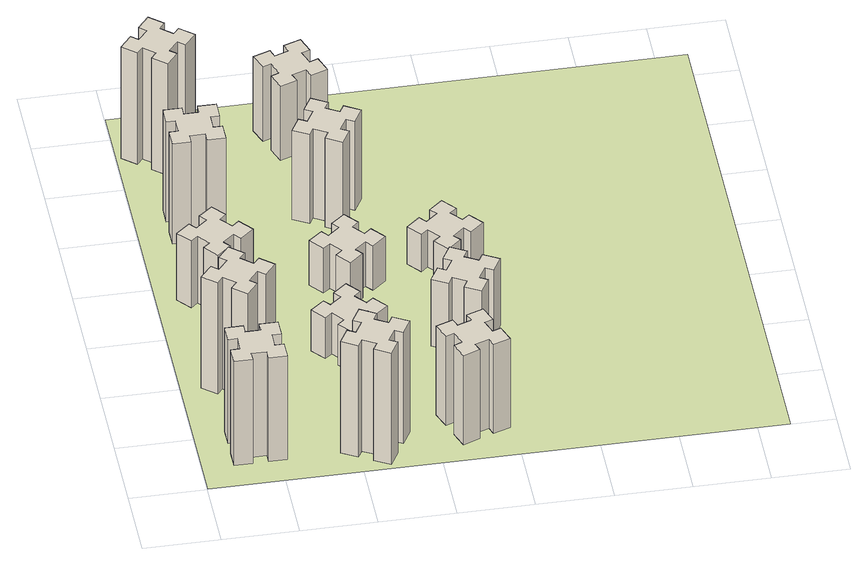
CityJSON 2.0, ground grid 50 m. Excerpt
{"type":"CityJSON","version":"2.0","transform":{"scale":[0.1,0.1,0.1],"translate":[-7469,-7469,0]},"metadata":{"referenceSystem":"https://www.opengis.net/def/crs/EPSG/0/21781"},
"CityObjects":{
"building1":{"type":"Building","attributes":{"class":"1000","function":"1000","usage":"1000","yearOfConstruction":2016,"roofType":"1000","measuredHeight":84,"storeysAboveGround":30,"storeysBelowGround":0},"geometry":[{"type":"Solid","lod":"1","boundaries":[[[[0,1,2,3,4,5,6,7,8,9,10,11,12,13,14,15,16,17,18,19]],[[17,16,20,21]],[[16,15,22,20]],[[15,14,23,22]],[[14,13,24,23]],[[13,12,25,24]],[[12,11,26,25]],[[11,10,27,26]],[[10,9,28,27]],[[9,8,29,28]],[[8,7,30,29]],[[7,6,31,30]],[[6,5,32,31]],[[5,4,33,32]],[[4,3,34,33]],[[3,2,35,34]],[[2,1,36,35]],[[1,0,37,36]],[[0,19,38,37]],[[19,18,39,38]],[[18,17,21,39]],[[24,25,26,27,28,29,30,31,32,33,34,35,36,37,38,39,21,20,22,23]]]]}]},
"building2":{"type":"Building","attributes":{"class":"1000","function":"1000","usage":"1000","yearOfConstruction":2016,"roofType":"1000","measuredHeight":90,"storeysAboveGround":30,"storeysBelowGround":0},"geometry":[{"type":"Solid","lod":"1","boundaries":[[[[40,41,42,43,44,45,46,47,48,49,50,51,52,53,54,55,56,57,58,59]],[[57,56,60,61]],[[56,55,62,60]],[[55,54,63,62]],[[54,53,64,63]],[[53,52,65,64]],[[52,51,66,65]],[[51,50,67,66]],[[50,49,68,67]],[[49,48,69,68]],[[48,47,70,69]],[[47,46,71,70]],[[46,45,72,71]],[[45,44,73,72]],[[44,43,74,73]],[[43,42,75,74]],[[42,41,76,75]],[[41,40,77,76]],[[40,59,78,77]],[[59,58,79,78]],[[58,57,61,79]],[[64,65,66,67,68,69,70,71,72,73,74,75,76,77,78,79,61,60,62,63]]]]}]},
"building3":{"type":"Building","attributes":{"class":"1000","function":"1000","usage":"1000","yearOfConstruction":2016,"roofType":"1000","measuredHeight":54,"storeysAboveGround":30,"storeysBelowGround":0},"geometry":[{"type":"Solid","lod":"1","boundaries":[[[[80,81,82,83,84,85,86,87,88,89,90,91,92,93,94,95,96,97,98,99]],[[97,96,100,101]],[[96,95,102,100]],[[95,94,103,102]],[[94,93,104,103]],[[93,92,105,104]],[[92,91,106,105]],[[91,90,107,106]],[[90,89,108,107]],[[89,88,109,108]],[[88,87,110,109]],[[87,86,111,110]],[[86,85,112,111]],[[85,84,113,112]],[[84,83,114,113]],[[83,82,115,114]],[[82,81,116,115]],[[81,80,117,116]],[[80,99,118,117]],[[99,98,119,118]],[[98,97,101,119]],[[104,105,106,107,108,109,110,111,112,113,114,115,116,117,118,119,101,100,102,103]]]]}]},
"building4":{"type":"Building","attributes":{"class":"1000","function":"1000","usage":"1000","yearOfConstruction":2016,"roofType":"1000","measuredHeight":81,"storeysAboveGround":30,"storeysBelowGround":0},"geometry":[{"type":"Solid","lod":"1","boundaries":[[[[120,121,122,123,124,125,126,127,128,129,130,131,132,133,134,135,136,137,138,139]],[[137,136,140,141]],[[136,135,142,140]],[[135,134,143,142]],[[134,133,144,143]],[[133,132,145,144]],[[132,131,146,145]],[[131,130,147,146]],[[130,129,148,147]],[[129,128,149,148]],[[128,127,150,149]],[[127,126,151,150]],[[126,125,152,151]],[[125,124,153,152]],[[124,123,154,153]],[[123,122,155,154]],[[122,121,156,155]],[[121,120,157,156]],[[120,139,158,157]],[[139,138,159,158]],[[138,137,141,159]],[[144,145,146,147,148,149,150,151,152,153,154,155,156,157,158,159,141,140,142,143]]]]}]},
"building5":{"type":"Building","attributes":{"class":"1000","function":"1000","usage":"1000","yearOfConstruction":2016,"roofType":"1000","measuredHeight":90,"storeysAboveGround":30,"storeysBelowGround":0},"geometry":[{"type":"Solid","lod":"1","boundaries":[[[[160,161,162,163,164,165,166,167,168,169,170,171,172,173,174,175,176,177,178,179]],[[177,176,180,181]],[[176,175,182,180]],[[175,174,183,182]],[[174,173,184,183]],[[173,172,185,184]],[[172,171,186,185]],[[171,170,187,186]],[[170,169,188,187]],[[169,168,189,188]],[[168,167,190,189]],[[167,166,191,190]],[[166,165,192,191]],[[165,164,193,192]],[[164,163,194,193]],[[163,162,195,194]],[[162,161,196,195]],[[161,160,197,196]],[[160,179,198,197]],[[179,178,199,198]],[[178,177,181,199]],[[184,185,186,187,188,189,190,191,192,193,194,195,196,197,198,199,181,180,182,183]]]]}]},
"building6":{"type":"Building","attributes":{"class":"1000","function":"1000","usage":"1000","yearOfConstruction":2016,"roofType":"1000","measuredHeight":90,"storeysAboveGround":30,"storeysBelowGround":0},"geometry":[{"type":"Solid","lod":"1","boundaries":[[[[200,201,202,203,204,205,206,207,208,209,210,211,212,213,214,215,216,217,218,219]],[[217,216,220,221]],[[216,215,222,220]],[[215,214,223,222]],[[214,213,224,223]],[[213,212,225,224]],[[212,211,226,225]],[[211,210,227,226]],[[210,209,228,227]],[[209,208,229,228]],[[208,207,230,229]],[[207,206,231,230]],[[206,205,232,231]],[[205,204,233,232]],[[204,203,234,233]],[[203,202,235,234]],[[202,201,236,235]],[[201,200,237,236]],[[200,219,238,237]],[[219,218,239,238]],[[218,217,221,239]],[[224,225,226,227,228,229,230,231,232,233,234,235,236,237,238,239,221,220,222,223]]]]}]},
"building7":{"type":"Building","attributes":{"class":"1000","function":"1000","usage":"1000","yearOfConstruction":2016,"roofType":"1000","measuredHeight":33,"storeysAboveGround":30,"storeysBelowGround":0},"geometry":[{"type":"Solid","lod":"1","boundaries":[[[[240,241,242,243,244,245,246,247,248,249,250,251,252,253,254,255,256,257,258,259]],[[257,256,260,261]],[[256,255,262,260]],[[255,254,263,262]],[[254,253,264,263]],[[253,252,265,264]],[[252,251,266,265]],[[251,250,267,266]],[[250,249,268,267]],[[249,248,269,268]],[[248,247,270,269]],[[247,246,271,270]],[[246,245,272,271]],[[245,244,273,272]],[[244,243,274,273]],[[243,242,275,274]],[[242,241,276,275]],[[241,240,277,276]],[[240,259,278,277]],[[259,258,279,278]],[[258,257,261,279]],[[264,265,266,267,268,269,270,271,272,273,274,275,276,277,278,279,261,260,262,263]]]]}]},
"building8":{"type":"Building","attributes":{"class":"1000","function":"1000","usage":"1000","yearOfConstruction":2016,"roofType":"1000","measuredHeight":36,"storeysAboveGround":30,"storeysBelowGround":0},"geometry":[{"type":"Solid","lod":"1","boundaries":[[[[280,281,282,283,284,285,286,287,288,289,290,291,292,293,294,295,296,297,298,299]],[[297,296,300,301]],[[296,295,302,300]],[[295,294,303,302]],[[294,293,304,303]],[[293,292,305,304]],[[292,291,306,305]],[[291,290,307,306]],[[290,289,308,307]],[[289,288,309,308]],[[288,287,310,309]],[[287,286,311,310]],[[286,285,312,311]],[[285,284,313,312]],[[284,283,314,313]],[[283,282,315,314]],[[282,281,316,315]],[[281,280,317,316]],[[280,299,318,317]],[[299,298,319,318]],[[298,297,301,319]],[[304,305,306,307,308,309,310,311,312,313,314,315,316,317,318,319,301,300,302,303]]]]}]},
"building9":{"type":"Building","attributes":{"class":"1000","function":"1000","usage":"1000","yearOfConstruction":2016,"roofType":"1000","measuredHeight":72,"storeysAboveGround":30,"storeysBelowGround":0},"geometry":[{"type":"Solid","lod":"1","boundaries":[[[[320,321,322,323,324,325,326,327,328,329,330,331,332,333,334,335,336,337,338,339]],[[337,336,340,341]],[[336,335,342,340]],[[335,334,343,342]],[[334,333,344,343]],[[333,332,345,344]],[[332,331,346,345]],[[331,330,347,346]],[[330,329,348,347]],[[329,328,349,348]],[[328,327,350,349]],[[327,326,351,350]],[[326,325,352,351]],[[325,324,353,352]],[[324,323,354,353]],[[323,322,355,354]],[[322,321,356,355]],[[321,320,357,356]],[[320,339,358,357]],[[339,338,359,358]],[[338,337,341,359]],[[344,345,346,347,348,349,350,351,352,353,354,355,356,357,358,359,341,340,342,343]]]]}]},
"building10":{"type":"Building","attributes":{"class":"1000","function":"1000","usage":"1000","yearOfConstruction":2016,"roofType":"1000","measuredHeight":72,"storeysAboveGround":30,"storeysBelowGround":0},"geometry":[{"type":"Solid","lod":"1","boundaries":[[[[360,361,362,363,364,365,366,367,368,369,370,371,372,373,374,375,376,377,378,379]],[[377,376,380,381]],[[376,375,382,380]],[[375,374,383,382]],[[374,373,384,383]],[[373,372,385,384]],[[372,371,386,385]],[[371,370,387,386]],[[370,369,388,387]],[[369,368,389,388]],[[368,367,390,389]],[[367,366,391,390]],[[366,365,392,391]],[[365,364,393,392]],[[364,363,394,393]],[[363,362,395,394]],[[362,361,396,395]],[[361,360,397,396]],[[360,379,398,397]],[[379,378,399,398]],[[378,377,381,399]],[[384,385,386,387,388,389,390,391,392,393,394,395,396,397,398,399,381,380,382,383]]]]}]},
"building11":{"type":"Building","attributes":{"class":"1000","function":"1000","usage":"1000","yearOfConstruction":2016,"roofType":"1000","measuredHeight":60,"storeysAboveGround":30,"storeysBelowGround":0},"geometry":[{"type":"Solid","lod":"1","boundaries":[[[[400,401,402,403,404,405,406,407,408,409,410,411,412,413,414,415,416,417,418,419]],[[417,416,420,421]],[[416,415,422,420]],[[415,414,423,422]],[[414,413,424,423]],[[413,412,425,424]],[[412,411,426,425]],[[411,410,427,426]],[[410,409,428,427]],[[409,408,429,428]],[[408,407,430,429]],[[407,406,431,430]],[[406,405,432,431]],[[405,404,433,432]],[[404,403,434,433]],[[403,402,435,434]],[[402,401,436,435]],[[401,400,437,436]],[[400,419,438,437]],[[419,418,439,438]],[[418,417,421,439]],[[424,425,426,427,428,429,430,431,432,433,434,435,436,437,438,439,421,420,422,423]]]]}]},
"building12":{"type":"Building","attributes":{"class":"1000","function":"1000","usage":"1000","yearOfConstruction":2016,"roofType":"1000","measuredHeight":54,"storeysAboveGround":30,"storeysBelowGround":0},"geometry":[{"type":"Solid","lod":"1","boundaries":[[[[440,441,442,443,444,445,446,447,448,449,450,451,452,453,454,455,456,457,458,459]],[[457,456,460,461]],[[456,455,462,460]],[[455,454,463,462]],[[454,453,464,463]],[[453,452,465,464]],[[452,451,466,465]],[[451,450,467,466]],[[450,449,468,467]],[[449,448,469,468]],[[448,447,470,469]],[[447,446,471,470]],[[446,445,472,471]],[[445,444,473,472]],[[444,443,474,473]],[[443,442,475,474]],[[442,441,476,475]],[[441,440,477,476]],[[440,459,478,477]],[[459,458,479,478]],[[458,457,461,479]],[[464,465,466,467,468,469,470,471,472,473,474,475,476,477,478,479,461,460,462,463]]]]}]},
"building13":{"type":"Building","attributes":{"class":"1000","function":"1000","usage":"1000","yearOfConstruction":2016,"roofType":"1000","measuredHeight":30,"storeysAboveGround":30,"storeysBelowGround":0},"geometry":[{"type":"Solid","lod":"1","boundaries":[[[[480,481,482,483,484,485,486,487,488,489,490,491,492,493,494,495,496,497,498,499]],[[497,496,500,501]],[[496,495,502,500]],[[495,494,503,502]],[[494,493,504,503]],[[493,492,505,504]],[[492,491,506,505]],[[491,490,507,506]],[[490,489,508,507]],[[489,488,509,508]],[[488,487,510,509]],[[487,486,511,510]],[[486,485,512,511]],[[485,484,513,512]],[[484,483,514,513]],[[483,482,515,514]],[[482,481,516,515]],[[481,480,517,516]],[[480,499,518,517]],[[499,498,519,518]],[[498,497,501,519]],[[504,505,506,507,508,509,510,511,512,513,514,515,516,517,518,519,501,500,502,503]]]]}]},
"landuse1":{"type":"LandUse","attributes":{"name":"plot1","function":"1010"},"geometry":[{"type":"MultiSurface","lod":"1","boundaries":[[[520,521,522,523]]]}]}
},
"vertices":[
[265,425,0],[265,325,0],[205,325,0],[205,205,0],[325,205,0],[325,265,0],[425,265,0],[425,205,0],[545,205,0],[545,325,0],[485,325,0],[485,425,0],[545,425,0],[545,545,0],[425,545,0],[425,485,0],[325,485,0],[325,545,0],[205,545,0],[205,425,0],[325,485,840],[325,545,840],[425,485,840],[425,545,840],[545,545,840],[545,425,840],[485,425,840],[485,325,840],[545,325,840],[545,205,840],[425,205,840],[425,265,840],[325,265,840],[325,205,840],[205,205,840],[205,325,840],[265,325,840],[265,425,840],[205,425,840],[205,545,840],
[484,1067,0],[408,1132,0],[446,1178,0],[354,1255,0],[277,1163,0],[323,1124,0],[259,1048,0],[213,1086,0],[136,994,0],[228,917,0],[266,963,0],[343,899,0],[304,853,0],[396,776,0],[473,868,0],[427,906,0],[492,983,0],[538,944,0],[615,1036,0],[523,1113,0],[492,983,900],[538,944,900],[427,906,900],[473,868,900],[396,776,900],[304,853,900],[343,899,900],[266,963,900],[228,917,900],[136,994,900],[213,1086,900],[259,1048,900],[323,1124,900],[277,1163,900],[354,1255,900],[446,1178,900],[408,1132,900],[484,1067,900],[523,1113,900],[615,1036,900],
[492,1888,0],[427,1964,0],[473,2003,0],[396,2095,0],[304,2018,0],[343,1972,0],[266,1907,0],[228,1953,0],[136,1876,0],[213,1784,0],[259,1823,0],[323,1746,0],[277,1708,0],[354,1616,0],[446,1693,0],[408,1739,0],[484,1803,0],[523,1757,0],[615,1834,0],[538,1926,0],[484,1803,540],[523,1757,540],[408,1739,540],[446,1693,540],[354,1616,540],[277,1708,540],[323,1746,540],[259,1823,540],[213,1784,540],[136,1876,540],[228,1953,540],[266,1907,540],[343,1972,540],[304,2018,540],[396,2095,540],[473,2003,540],[427,1964,540],[492,1888,540],[538,1926,540],[615,1834,540],
[485,2545,0],[485,2645,0],[545,2645,0],[545,2765,0],[425,2765,0],[425,2705,0],[325,2705,0],[325,2765,0],[205,2765,0],[205,2645,0],[265,2645,0],[265,2545,0],[205,2545,0],[205,2425,0],[325,2425,0],[325,2485,0],[425,2485,0],[425,2425,0],[545,2425,0],[545,2545,0],[425,2485,810],[425,2425,810],[325,2485,810],[325,2425,810],[205,2425,810],[205,2545,810],[265,2545,810],[265,2645,810],[205,2645,810],[205,2765,810],[325,2765,810],[325,2705,810],[425,2705,810],[425,2765,810],[545,2765,810],[545,2645,810],[485,2645,810],[485,2545,810],[545,2545,810],[545,2425,810],
[1214,346,0],[1127,396,0],[1157,448,0],[1053,508,0],[993,404,0],[1045,374,0],[995,287,0],[943,317,0],[883,213,0],[987,153,0],[1017,205,0],[1104,155,0],[1074,103,0],[1178,43,0],[1238,147,0],[1186,177,0],[1236,264,0],[1288,234,0],[1348,338,0],[1244,398,0],[1236,264,900],[1288,234,900],[1186,177,900],[1238,147,900],[1178,43,900],[1074,103,900],[1104,155,900],[1017,205,900],[987,153,900],[883,213,900],[943,317,900],[995,287,900],[1045,374,900],[993,404,900],[1053,508,900],[1157,448,900],[1127,396,900],[1214,346,900],[1244,398,900],[1348,338,900],
[384,3387,0],[308,3452,0],[346,3498,0],[254,3575,0],[177,3483,0],[223,3444,0],[159,3368,0],[113,3406,0],[36,3314,0],[128,3237,0],[166,3283,0],[243,3219,0],[204,3173,0],[296,3096,0],[373,3188,0],[327,3226,0],[392,3303,0],[438,3264,0],[515,3356,0],[423,3433,0],[392,3303,900],[438,3264,900],[327,3226,900],[373,3188,900],[296,3096,900],[204,3173,900],[243,3219,900],[166,3283,900],[128,3237,900],[36,3314,900],[113,3406,900],[159,3368,900],[223,3444,900],[177,3483,900],[254,3575,900],[346,3498,900],[308,3452,900],[384,3387,900],[423,3433,900],[515,3356,900],
[1083,1332,0],[1006,1267,0],[968,1313,0],[876,1236,0],[953,1144,0],[999,1183,0],[1063,1106,0],[1017,1068,0],[1094,976,0],[1186,1053,0],[1148,1099,0],[1224,1163,0],[1263,1117,0],[1355,1194,0],[1278,1286,0],[1232,1248,0],[1167,1324,0],[1213,1363,0],[1136,1455,0],[1044,1378,0],[1167,1324,330],[1213,1363,330],[1232,1248,330],[1278,1286,330],[1355,1194,330],[1263,1117,330],[1224,1163,330],[1148,1099,330],[1186,1053,330],[1094,976,330],[1017,1068,330],[1063,1106,330],[999,1183,330],[953,1144,330],[876,1236,330],[968,1313,330],[1006,1267,330],[1083,1332,330],[1044,1378,330],[1136,1455,330],
[1183,1972,0],[1106,1907,0],[1068,1953,0],[976,1876,0],[1053,1784,0],[1099,1823,0],[1163,1746,0],[1117,1708,0],[1194,1616,0],[1286,1693,0],[1248,1739,0],[1324,1803,0],[1363,1757,0],[1455,1834,0],[1378,1926,0],[1332,1888,0],[1267,1964,0],[1313,2003,0],[1236,2095,0],[1144,2018,0],[1267,1964,360],[1313,2003,360],[1332,1888,360],[1378,1926,360],[1455,1834,360],[1363,1757,360],[1324,1803,360],[1248,1739,360],[1286,1693,360],[1194,1616,360],[1117,1708,360],[1163,1746,360],[1099,1823,360],[1053,1784,360],[976,1876,360],[1068,1953,360],[1106,1907,360],[1183,1972,360],[1144,2018,360],[1236,2095,360],
[1765,496,0],[1671,462,0],[1650,518,0],[1537,477,0],[1579,364,0],[1635,385,0],[1669,291,0],[1613,270,0],[1654,157,0],[1767,199,0],[1746,255,0],[1840,289,0],[1860,233,0],[1973,274,0],[1932,387,0],[1876,366,0],[1842,460,0],[1898,480,0],[1857,593,0],[1744,552,0],[1842,460,720],[1898,480,720],[1876,366,720],[1932,387,720],[1973,274,720],[1860,233,720],[1840,289,720],[1746,255,720],[1767,199,720],[1654,157,720],[1613,270,720],[1669,291,720],[1635,385,720],[1579,364,720],[1537,477,720],[1650,518,720],[1671,462,720],[1765,496,720],[1744,552,720],[1857,593,720],
[1314,2666,0],[1227,2716,0],[1257,2768,0],[1153,2828,0],[1093,2724,0],[1145,2694,0],[1095,2607,0],[1043,2637,0],[983,2533,0],[1087,2473,0],[1117,2525,0],[1204,2475,0],[1174,2423,0],[1278,2363,0],[1338,2467,0],[1286,2497,0],[1336,2584,0],[1388,2554,0],[1448,2658,0],[1344,2718,0],[1336,2584,720],[1388,2554,720],[1286,2497,720],[1338,2467,720],[1278,2363,720],[1174,2423,720],[1204,2475,720],[1117,2525,720],[1087,2473,720],[983,2533,720],[1043,2637,720],[1095,2607,720],[1145,2694,720],[1093,2724,720],[1153,2828,720],[1257,2768,720],[1227,2716,720],[1314,2666,720],[1344,2718,720],[1448,2658,720],
[1125,3456,0],[1031,3422,0],[1010,3478,0],[897,3437,0],[939,3324,0],[995,3345,0],[1029,3251,0],[973,3230,0],[1014,3117,0],[1127,3159,0],[1106,3215,0],[1200,3249,0],[1220,3193,0],[1333,3234,0],[1292,3347,0],[1236,3326,0],[1202,3420,0],[1258,3440,0],[1217,3553,0],[1104,3512,0],[1202,3420,600],[1258,3440,600],[1236,3326,600],[1292,3347,600],[1333,3234,600],[1220,3193,600],[1200,3249,600],[1106,3215,600],[1127,3159,600],[1014,3117,600],[973,3230,600],[1029,3251,600],[995,3345,600],[939,3324,600],[897,3437,600],[1010,3478,600],[1031,3422,600],[1125,3456,600],[1104,3512,600],[1217,3553,600],
[1954,1286,0],[1867,1336,0],[1897,1388,0],[1793,1448,0],[1733,1344,0],[1785,1314,0],[1735,1227,0],[1683,1257,0],[1623,1153,0],[1727,1093,0],[1757,1145,0],[1844,1095,0],[1814,1043,0],[1918,983,0],[1978,1087,0],[1926,1117,0],[1976,1204,0],[2028,1174,0],[2088,1278,0],[1984,1338,0],[1976,1204,540],[2028,1174,540],[1926,1117,540],[1978,1087,540],[1918,983,540],[1814,1043,540],[1844,1095,540],[1757,1145,540],[1727,1093,540],[1623,1153,540],[1683,1257,540],[1735,1227,540],[1785,1314,540],[1733,1344,540],[1793,1448,540],[1897,1388,540],[1867,1336,540],[1954,1286,540],[1984,1338,540],[2088,1278,540],
[1972,1988,0],[1907,2064,0],[1953,2103,0],[1876,2195,0],[1784,2118,0],[1823,2072,0],[1746,2007,0],[1708,2053,0],[1616,1976,0],[1693,1884,0],[1739,1923,0],[1803,1846,0],[1757,1808,0],[1834,1716,0],[1926,1793,0],[1888,1839,0],[1964,1903,0],[2003,1857,0],[2095,1934,0],[2018,2026,0],[1964,1903,300],[2003,1857,300],[1888,1839,300],[1926,1793,300],[1834,1716,300],[1757,1808,300],[1803,1846,300],[1739,1923,300],[1693,1884,300],[1616,1976,300],[1708,2053,300],[1746,2007,300],[1823,2072,300],[1784,2118,300],[1876,2195,300],[1953,2103,300],[1907,2064,300],[1972,1988,300],[2018,2026,300],[2095,1934,300],
[5,3705,0],[3705,3705,0],[3705,5,0],[5,5,0]
]}
